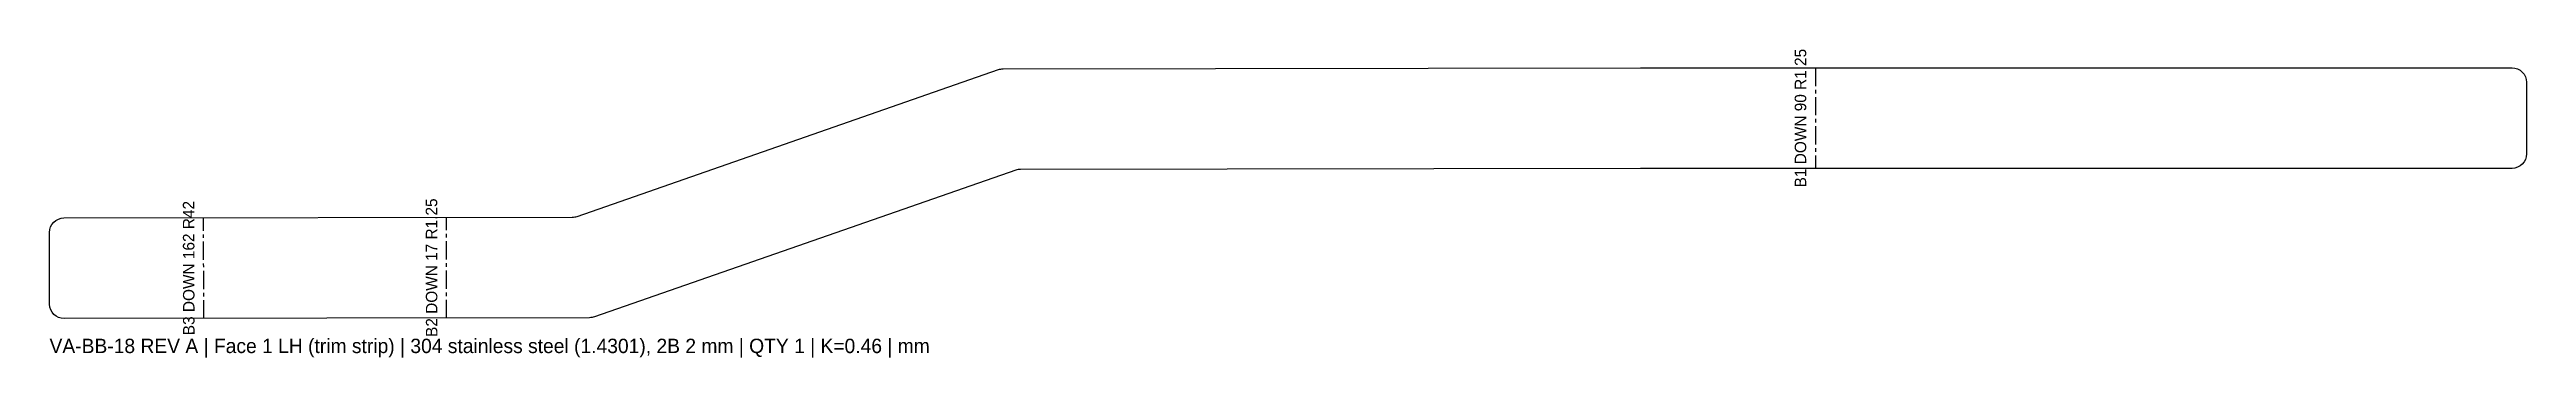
# Model space of a CAD drawing. Header units: millimetres. Extents: x 0 to 860, y -14 to 94.
import ezdxf
from ezdxf.enums import TextEntityAlignment as Align

# ---------------------------------------------------------------- set-up
doc = ezdxf.new("R2010")
doc.units = ezdxf.units.MM
doc.linetypes.add('CENTER', pattern=[10.16, 6.35, -1.27, 1.27, -1.27])
for name, color, linetype in [('BEND_DOWN', 5, 'CENTER'), ('CUT', 7, 'Continuous'), ('INFO', 8, 'Continuous')]:
    doc.layers.add(name, color=color, linetype=linetype)

msp = doc.modelspace()

# ---------------------------------------------------------------- linework, layer by layer
at = {"layer": 'BEND_DOWN'}
for p, q in [((613.41, 87.2), (613.41, 52.23)), ((53.57, 0.08), (53.51, 35.06)), ((137.93, 0.22), (137.87, 35.19))]:
    msp.add_line(p, q, dxfattribs=at)
at = {"layer": 'CUT'}
msp.add_lwpolyline([(335.62, 51.59), (189.26, 0.58, -0.083625), (187.62, 0.3), (5.05, 0, -0.414214), (0.04, 4.99), (0, 29.97, -0.414214), (4.99, 34.98), (181.59, 35.27, 0.083625), (183.23, 35.55), (329.6, 86.56, -0.083625), (331.23, 86.84), (552.62, 87.2), (855.4, 87.2, -0.414214), (860.4, 82.2), (860.4, 57.23, -0.414214), (855.4, 52.23), (552.62, 52.23), (337.26, 51.87, 0.083625), (335.62, 51.59)], format="xyb", close=True, dxfattribs=at)

# ---------------------------------------------------------------- texts
at = {"layer": 'INFO'}
for s, rotation, p in [('B1 DOWN 90 R1.25', 90, (611.41, 69.71)), ('B3 DOWN 162 R42', 90.09441, (51.54, 17.56)), ('B2 DOWN 17 R1.25', 90.09441, (135.9, 17.7))]:
    msp.add_text(s, height=4, rotation=rotation, dxfattribs=at).set_placement(p, align=Align.BOTTOM_CENTER)
msp.add_text('VA-BB-18 REV A | Face 1 LH (trim strip) | 304 stainless steel (1.4301), 2B 2 mm | QTY 1 | K=0.46 | mm', height=5, dxfattribs=at).set_placement((0, -12))

doc.saveas('drawing.dxf')
